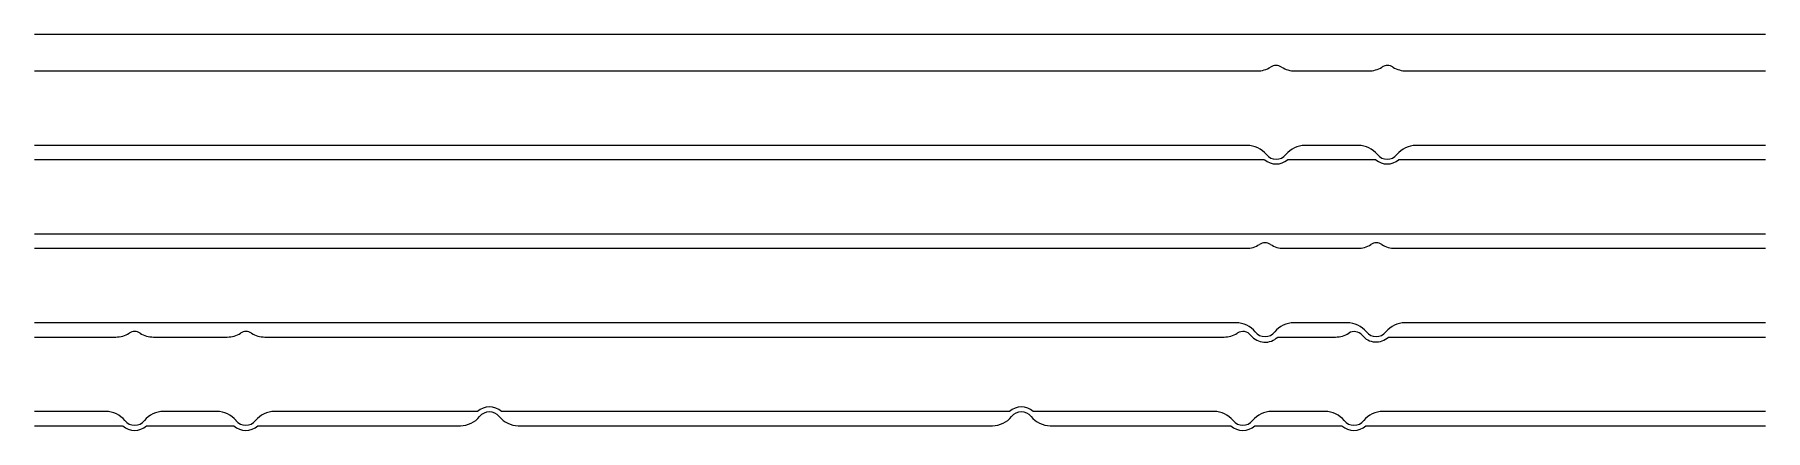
# Model space of a CAD drawing. Extents: x -22 to 350, y -93 to -8.
import ezdxf

# ---------------------------------------------------------------- set-up
doc = ezdxf.new("R2010")
doc.units = 0

msp = doc.modelspace()

# ---------------------------------------------------------------- linework, layer by layer
at = {"layer": 'main-inner-binding'}
for p, q in [((350.38, -8), (-21.52, -8)), ((-21.52, -15.81), (241.19, -15.81)), ((249.28, -15.81), (265.15, -15.81)), ((273.2, -15.81), (350.38, -15.81)), ((239.03, -31.81), (-21.52, -31.81)), ((262.9, -31.81), (251.45, -31.81)), ((350.38, -31.81), (275.32, -31.81)), ((-21.52, -34.86), (242.78, -34.86)), ((247.69, -34.86), (266.66, -34.86)), ((271.57, -34.86), (350.38, -34.86)), ((350.38, -50.86), (-21.52, -50.86)), ((-21.52, -53.91), (238.81, -53.91)), ((246.9, -53.91), (262.77, -53.91)), ((270.82, -53.91), (350.38, -53.91)), ((236.65, -69.91), (-21.52, -69.91)), ((260.52, -69.91), (249.06, -69.91)), ((350.38, -69.91), (272.94, -69.91)), ((-21.52, -72.96), (-4.08, -72.96)), ((4.01, -72.96), (19.88, -72.96)), ((27.93, -72.96), (234.05, -72.96)), ((245.58, -72.96), (258.01, -72.96)), ((269.39, -72.96), (350.38, -72.96)), ((-6.24, -88.96), (-21.52, -88.96)), ((17.64, -88.96), (6.18, -88.96)), ((73.63, -88.96), (30.05, -88.96)), ((187.93, -88.96), (78.77, -88.96)), ((231.88, -88.96), (193.07, -88.96)), ((255.76, -88.96), (244.3, -88.96)), ((350.38, -88.96), (268.18, -88.96)), ((-21.52, -92.01), (-2.61, -92.01)), ((2.54, -92.01), (21.27, -92.01)), ((26.42, -92.01), (69.99, -92.01)), ((82.41, -92.01), (184.29, -92.01)), ((196.71, -92.01), (235.52, -92.01)), ((240.67, -92.01), (259.39, -92.01)), ((264.54, -92.01), (350.38, -92.01))]:
    msp.add_line(p, q, dxfattribs=at)
for centre, radius, start, end in [((245.24, -16.83), 2.2, 57.3519, 122.6481), ((269.18, -16.84), 2.2, 57.565, 122.435), ((241.19, -10.51), 5.3, 270, 302.6481), ((249.28, -10.51), 5.3, 237.3519, 270), ((265.15, -10.51), 5.3, 270, 302.435), ((273.2, -10.51), 5.3, 237.565, 270), ((239.03, -37.11), 5.3, 39.0962, 90), ((251.45, -37.11), 5.3, 90, 140.9038), ((262.9, -37.11), 5.3, 39.0962, 90), ((275.32, -37.11), 5.3, 90, 140.9038), ((245.24, -32.07), 3.72, 228.6779, 311.3221), ((245.24, -32.07), 2.7, 219.0962, 320.9038), ((269.11, -32.07), 3.72, 228.6779, 311.3221), ((269.11, -32.07), 2.7, 219.0962, 320.9038), ((238.81, -48.61), 5.3, 270, 302.6481), ((242.86, -54.93), 2.2, 57.3519, 122.6481), ((246.9, -48.61), 5.3, 237.3519, 270), ((262.77, -48.61), 5.3, 270, 302.435), ((266.79, -54.94), 2.2, 57.565, 122.435), ((270.82, -48.61), 5.3, 237.565, 270), ((236.65, -75.21), 5.3, 39.0962, 90), ((249.06, -75.21), 5.3, 90, 140.9038), ((260.52, -75.21), 5.3, 39.0962, 90), ((272.94, -75.21), 5.3, 90, 140.9038), ((-4.08, -67.66), 5.3, 270, 302.6481), ((-0.03, -73.98), 2.2, 57.3519, 122.6481), ((4.01, -67.66), 5.3, 237.3519, 270), ((19.88, -67.66), 5.3, 270, 302.435), ((23.91, -73.99), 2.2, 57.565, 122.435), ((27.93, -67.66), 5.3, 237.565, 270), ((234.05, -67.66), 5.3, 270, 302.6481), ((238.09, -73.98), 2.2, 37.9557, 122.6481), ((242.86, -70.21), 3.87, 218.5889, 314.7325), ((242.86, -70.17), 2.7, 219.0962, 320.9038), ((258.01, -67.66), 5.3, 270, 302.435), ((262.03, -73.99), 2.2, 39.7371, 122.435), ((266.73, -70.17), 3.86, 218.7152, 313.6124), ((266.73, -70.17), 2.7, 219.0962, 320.9038), ((-6.24, -94.26), 5.3, 39.0962, 90), ((6.18, -94.26), 5.3, 90, 140.9038), ((17.64, -94.26), 5.3, 39.0962, 90), ((30.05, -94.26), 5.3, 90, 140.9038), ((76.2, -91.76), 3.8, 47.3517, 132.6483), ((76.2, -91.76), 2.7, 39.0962, 140.9038), ((190.5, -91.76), 3.8, 47.3517, 132.6483), ((190.5, -91.76), 2.7, 39.0962, 140.9038), ((231.88, -94.26), 5.3, 39.0962, 90), ((244.3, -94.26), 5.3, 90, 140.9038), ((255.76, -94.26), 5.3, 39.0962, 90), ((268.18, -94.26), 5.3, 90, 140.9038), ((-0.03, -89.22), 3.8, 227.3517, 312.6483), ((-0.03, -89.22), 2.7, 219.0962, 320.9038), ((23.84, -89.22), 3.8, 227.3517, 312.6483), ((23.84, -89.22), 2.7, 219.0962, 320.9038), ((69.99, -86.71), 5.3, 270, 320.9038), ((82.41, -86.71), 5.3, 219.0962, 270), ((184.29, -86.71), 5.3, 270, 320.9038), ((196.71, -86.71), 5.3, 219.0962, 270), ((238.09, -89.22), 3.8, 227.3517, 312.6483), ((238.09, -89.22), 2.7, 219.0962, 320.9038), ((261.97, -89.22), 3.8, 227.3517, 312.6483), ((261.97, -89.22), 2.7, 219.0962, 320.9038)]:
    msp.add_arc(centre, radius, start, end, dxfattribs=at)

doc.saveas('drawing.dxf')
